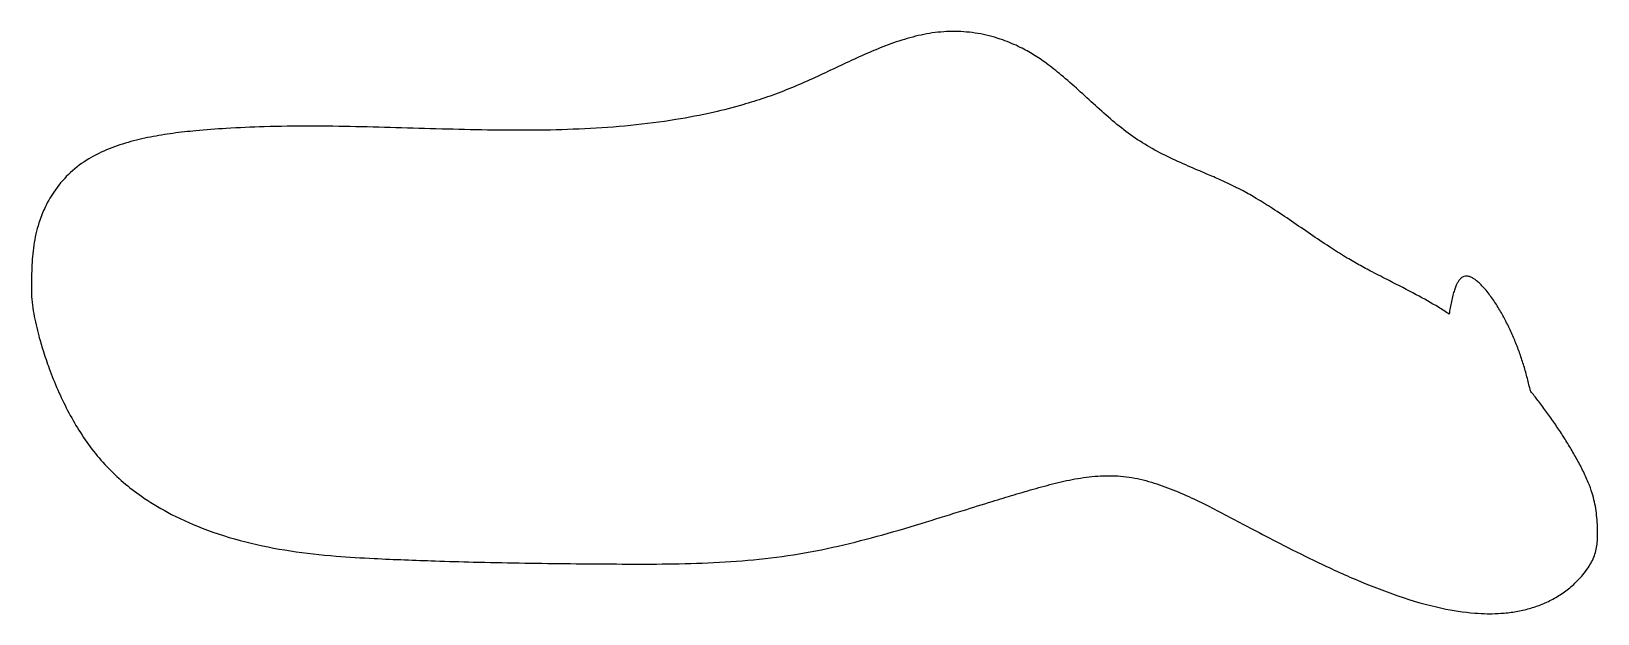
# Model space of a CAD drawing. Header units: millimetres. Extents: x 1 to 299, y 32 to 143.
import ezdxf

# ---------------------------------------------------------------- set-up
doc = ezdxf.new("R2010")
doc.units = ezdxf.units.MM
doc.layers.add('outline', color=7, linetype='Continuous')

msp = doc.modelspace()

# ---------------------------------------------------------------- linework, layer by layer
at = {"layer": 'outline'}
for points, knots in [([(270.77, 89.18), (270.1, 89.63), (268.06, 90.93), (264.26, 93.07), (260, 95.23), (256.33, 97.1), (253.55, 98.59), (250.83, 100.17), (247.76, 102.12), (244.34, 104.43), (240.75, 106.91), (237.33, 109.21), (234.25, 111.13), (231.72, 112.57), (229.56, 113.67), (227.37, 114.7), (224.7, 115.87), (221.35, 117.28), (217.59, 118.95), (213.71, 120.95), (210.02, 123.3), (206.62, 126.04), (203.37, 128.94), (200.16, 131.91), (197.08, 134.64), (194.23, 136.91), (191.63, 138.68), (188.87, 140.21), (185.52, 141.64), (181.53, 142.72), (177.19, 143.19), (172.82, 142.98), (168.54, 142.11), (164.38, 140.77), (160.33, 139.13), (156.36, 137.32), (152.42, 135.45), (148.47, 133.6), (144.46, 131.89), (140.36, 130.39), (135.74, 128.93), (130.1, 127.48), (122.96, 126.11), (114.78, 125.07), (106.07, 124.46), (97.35, 124.21), (88.62, 124.24), (79.9, 124.44), (71.18, 124.71), (62.45, 124.95), (53.73, 125.06), (45.49, 124.97), (38.22, 124.65), (32.42, 124.22), (27.6, 123.69), (23.29, 122.99), (19.04, 122), (14.9, 120.6), (11.01, 118.61), (7.56, 115.9), (4.91, 112.72), (3.14, 109.53), (2.09, 106.81), (1.45, 104.47), (1.05, 102.33), (0.81, 100.16), (0.69, 97.98), (0.63, 95.8), (0.61, 93.62), (0.72, 91.44), (1.05, 89.28), (1.5, 87.14), (2.09, 84.79), (2.9, 82), (4.07, 78.56), (5.61, 74.73), (7.48, 70.79), (9.64, 67), (12.1, 63.39), (14.92, 60.06), (18.09, 57.05), (21.94, 54.09), (26.91, 51.06), (33.54, 48.05), (41.42, 45.57), (49.99, 43.9), (58.19, 43.01), (65.45, 42.58), (71.74, 42.31), (78.04, 42.08), (85.31, 41.87), (93.55, 41.71), (102.28, 41.59), (111, 41.52), (119.73, 41.48), (128.45, 41.64), (137.17, 42.14), (145.84, 43.16), (154.4, 44.86), (162.85, 47.05), (170.75, 49.41), (177.69, 51.58), (183.24, 53.31), (187.88, 54.73), (192.06, 55.95), (196.28, 57.09), (200.54, 57.99), (204.89, 58.45), (209.26, 58.28), (213.54, 57.36), (217.66, 55.93), (221.66, 54.19), (225.58, 52.26), (229.44, 50.22), (233.71, 47.95), (238.87, 45.24), (245.36, 41.98), (252.85, 38.53), (260.97, 35.33), (268.58, 33.09), (274.34, 32.19), (277.25, 32.05), (278.05, 32.04)], [0.0000001, 0.0000001, 0.0000001, 0.0000001, 0.0038877, 0.0117371, 0.0211268, 0.0269953, 0.0316901, 0.036385, 0.0422535, 0.0492958, 0.056338, 0.0633803, 0.0692488, 0.0739437, 0.0774648, 0.0809859, 0.0856808, 0.0915493, 0.0985915, 0.1056338, 0.1126761, 0.1197183, 0.1267606, 0.1338028, 0.1408451, 0.1467136, 0.1514085, 0.1561033, 0.1619718, 0.1690141, 0.1760563, 0.1830986, 0.1901408, 0.1971831, 0.2042254, 0.2112676, 0.2183099, 0.2253521, 0.2323944, 0.2394366, 0.2464789, 0.2558685, 0.2676056, 0.2816901, 0.2957746, 0.3098592, 0.3239437, 0.3380282, 0.3521127, 0.3661972, 0.3802817, 0.3943662, 0.4061033, 0.415493, 0.4225352, 0.4295775, 0.4366197, 0.443662, 0.4507042, 0.4577465, 0.4647887, 0.4706573, 0.4753521, 0.4788732, 0.4823944, 0.4859155, 0.4894366, 0.4929577, 0.4964789, 0.5, 0.5035211, 0.5070423, 0.5105634, 0.5152582, 0.5211268, 0.528169, 0.5352113, 0.5422535, 0.5492958, 0.556338, 0.5633803, 0.5704225, 0.5798122, 0.5915493, 0.6056338, 0.6197183, 0.6338028, 0.6455399, 0.6549296, 0.6643192, 0.6760563, 0.6901408, 0.7042254, 0.7183099, 0.7323944, 0.7464789, 0.7605634, 0.7746479, 0.7887324, 0.8028169, 0.8169014, 0.8286385, 0.8380282, 0.8450704, 0.8521127, 0.8591549, 0.8661972, 0.8732394, 0.8802817, 0.8873239, 0.8943662, 0.9014085, 0.9084507, 0.915493, 0.9225352, 0.9319249, 0.943662, 0.9577465, 0.971831, 0.9859155, 0.9961122, 1, 1, 1, 1]), ([(286.25, 74.54), (286.17, 74.94), (285.99, 75.74), (285.69, 76.93), (285.37, 78.11), (285.03, 79.29), (284.66, 80.45), (284.26, 81.61), (283.84, 82.76), (283.39, 83.9), (282.92, 85.03), (282.41, 86.15), (281.88, 87.26), (281.32, 88.35), (280.73, 89.42), (280.11, 90.47), (279.45, 91.51), (278.75, 92.52), (278.01, 93.49), (277.26, 94.37), (276.54, 95.1), (275.91, 95.63), (275.35, 96.01), (274.81, 96.29), (274.21, 96.45), (273.59, 96.39), (273.05, 96.07), (272.64, 95.61), (272.32, 95.09), (272.03, 94.47), (271.75, 93.7), (271.47, 92.72), (271.21, 91.59), (270.97, 90.39), (270.84, 89.59), (270.77, 89.18)], [0.0000422, 0.0000422, 0.0000422, 0.0000422, 0.0357143, 0.0714286, 0.1071429, 0.1428571, 0.1785714, 0.2142857, 0.25, 0.2857143, 0.3214286, 0.3571429, 0.3928571, 0.4285714, 0.4642857, 0.5, 0.5357143, 0.5714286, 0.6071429, 0.6428571, 0.672619, 0.6964286, 0.7142857, 0.7321429, 0.75, 0.7678571, 0.7857143, 0.8035714, 0.8214286, 0.8392857, 0.8630952, 0.8928571, 0.9285714, 0.9642857, 1.0000003, 1.0000003, 1.0000003, 1.0000003]), ([(278.05, 32.04), (278.17, 32.04), (279.04, 32.03), (280.77, 32.09), (283.22, 32.36), (285.76, 32.89), (288.23, 33.69), (290.58, 34.79), (292.78, 36.17), (294.68, 37.72), (296.17, 39.29), (297.21, 40.67), (297.94, 41.91), (298.48, 43.1), (298.85, 44.34), (299.03, 45.63), (299.09, 46.92), (299.06, 48.36), (298.97, 49.95), (298.8, 51.67), (298.5, 53.37), (298.02, 55.18), (297.27, 57.21), (296.24, 59.43), (295.03, 61.72), (293.72, 63.96), (292.35, 66.16), (290.9, 68.31), (289.41, 70.43), (287.93, 72.41), (286.87, 73.77), (286.33, 74.45), (286.25, 74.54)], [0, 0, 0, 0, 0.006107, 0.043478, 0.086957, 0.130435, 0.173913, 0.217391, 0.26087, 0.304348, 0.34058, 0.369565, 0.391304, 0.413043, 0.434783, 0.456522, 0.478261, 0.5, 0.528986, 0.557971, 0.586957, 0.615942, 0.652174, 0.695652, 0.73913, 0.782609, 0.826087, 0.869565, 0.913043, 0.956522, 0.993898, 1.000022, 1.000022, 1.000022, 1.000022])]:
    msp.add_open_spline(points, degree=3, knots=knots, dxfattribs=at)

doc.saveas('drawing.dxf')
